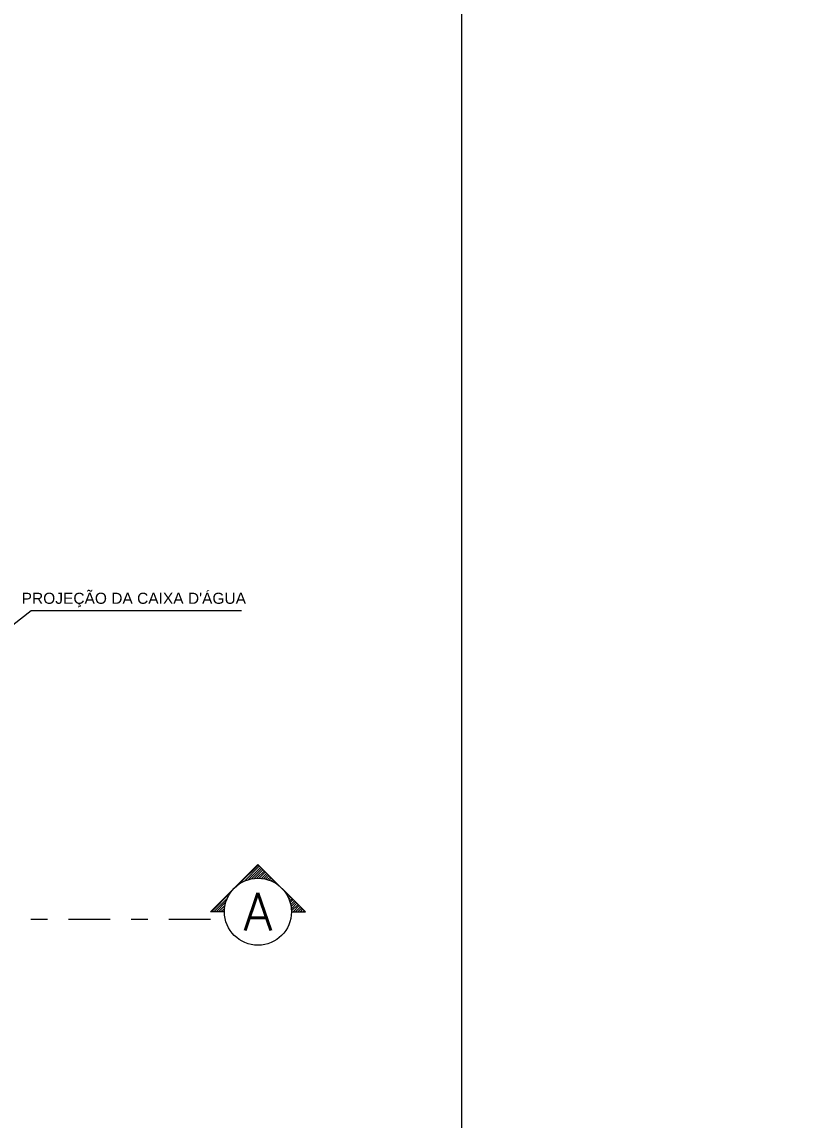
# Model space of a CAD drawing. Header units: millimetres. Extents: x 1345 to 2117, y 1214 to 1365.
# Drawn here: x 1875.01 to 1879.66, y 1278.85 to 1285.41 of the extents above; entities that cross this region are included whole.
import ezdxf
from ezdxf.enums import TextEntityAlignment as Align

# ---------------------------------------------------------------- set-up
doc = ezdxf.new("R2010")
doc.units = ezdxf.units.MM
doc.header["$LTSCALE"] = 0.5
doc.linetypes.add('DASHDOT', pattern=[1, 0.5, -0.25, 0, -0.25])
for name, color, linetype in [('02', 2, 'Continuous'), ('HATCH', 8, 'Continuous'), ('LINHAS PROJEÇÃO', 1, 'DASHDOT'), ('PISO', 8, 'Continuous'), ('Símbolos_Gráficos', 1, 'Continuous'), ('TEXTO2', 3, 'Continuous')]:
    doc.layers.add(name, color=color, linetype=linetype)
doc.styles.add('r140', font='romans.shx')
doc.styles.add('SANSSERIF', font='sas_____.pfb', dxfattribs={"height": 1})

msp = doc.modelspace()

# ---------------------------------------------------------------- hatches: boundary and pattern name
at = {"layer": 'HATCH', "lineweight": 18}
h = msp.add_hatch(dxfattribs=at)
h.set_pattern_fill('ANSI31', color=256, scale=0.0032, angle=360, style=0)
h.set_pattern_definition([(45, (1876.139732, 1280.374638), (-0.0071842, 0.0071842), [])])
h.paths.add_polyline_path([(1876.5642, 1280.2331), (1876.4227, 1280.3746), (1876.2812, 1280.2331, -0.414214)])
h.paths.add_polyline_path([(1876.7057, 1280.0917), (1876.5642, 1280.2331, -0.198912), (1876.6228, 1280.0917)])
h.paths.add_polyline_path([(1876.2812, 1280.2331), (1876.1397, 1280.0917), (1876.2226, 1280.0917, -0.198912)])

# ---------------------------------------------------------------- linework, layer by layer
at = {"layer": '02', "lineweight": 18}
for points in [[(1877.6411, 1295.3201), (1863.8025, 1295.3201), (1863.8025, 1261.5033), (1877.6411, 1261.5033)], [(1877.6411, 1295.3201), (1863.8025, 1295.3201), (1863.8025, 1261.5033), (1877.6411, 1261.5033)], [(1877.6411, 1286.1196), (1890.1612, 1286.1196), (1890.1612, 1277.667), (1877.6411, 1277.667)]]:
    msp.add_lwpolyline(points, close=True, dxfattribs=at)
at = {"layer": 'LINHAS PROJEÇÃO', "lineweight": 18}
msp.add_line((1876.1397, 1280.0449), (1874.3099, 1280.0449), dxfattribs=at)
at = {"layer": 'PISO', "lineweight": 18}
for p, q in [((1875.0676, 1281.8892), (1873.5334, 1280.7075)), ((1876.3247, 1281.8892), (1875.0676, 1281.8892))]:
    msp.add_line(p, q, dxfattribs=at)
at = {"layer": 'Símbolos_Gráficos', "color": 3, "lineweight": 18}
for p, q in [((1876.1397, 1280.0917), (1876.4227, 1280.3746)), ((1876.7057, 1280.0917), (1876.4227, 1280.3746)), ((1876.2226, 1280.0917), (1876.1397, 1280.0917)), ((1876.6238, 1280.0917), (1876.7067, 1280.0917))]:
    msp.add_line(p, q, dxfattribs=at)
msp.add_circle((1876.4227, 1280.0917), 0.2001, dxfattribs=at)

# ---------------------------------------------------------------- texts
at = {"layer": 'LINHAS PROJEÇÃO', "lineweight": 18, "style": 'r140'}
msp.add_text('A', height=0.224, dxfattribs=at).set_placement((1876.4227, 1280.0917), align=Align.MIDDLE)
at = {"layer": 'TEXTO2', "lineweight": 18, "style": 'SANSSERIF'}
msp.add_text("PROJEÇÃO DA CAIXA D'ÁGUA", height=0.066305, dxfattribs=at).set_placement((1875.0108, 1281.9319))

doc.saveas('drawing.dxf')
